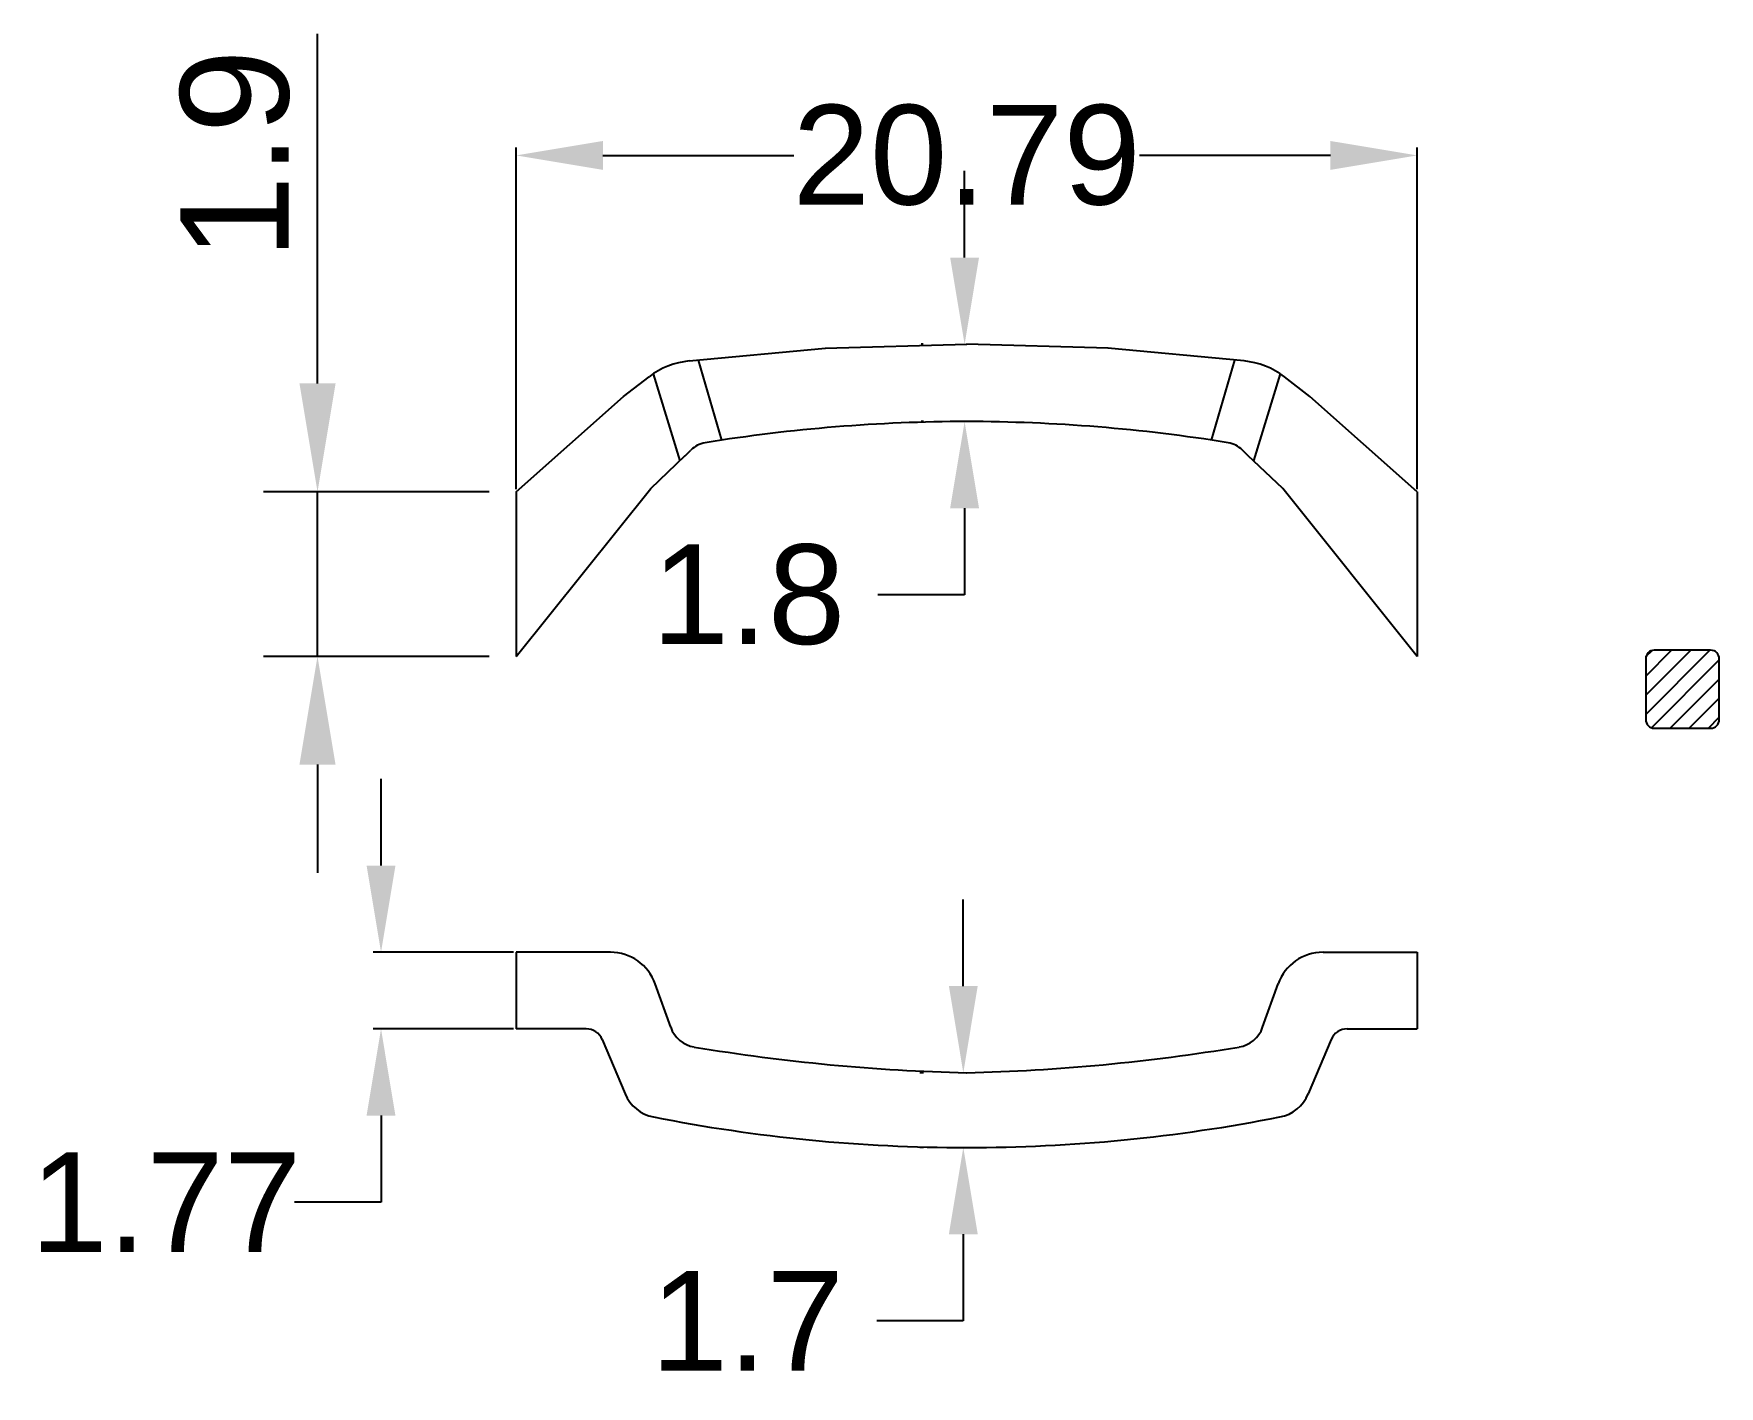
# Model space of a CAD drawing. Header units: millimetres. Extents: x 2538.8 to 2577.7, y 1819.5 to 1850.8.
import ezdxf

# ---------------------------------------------------------------- set-up
doc = ezdxf.new("R2010")
doc.units = ezdxf.units.MM
doc.layers.add('Dimension', color=3, linetype='Continuous')
doc.styles.get("Standard").update_dxf_attribs({"font": 'arial.ttf'})
doc.styles.add('样式 1', font='romant.shx')
doc.dimstyles.new('ISO-25$0', dxfattribs={"dimtxt": 2.5, "dimasz": 2.5, "dimexe": 0.5, "dimexo": 1, "dimgap": 1, "dimtad": 0, "dimtih": 1, "dimtoh": 1, "dimdec": 1, "dimzin": 10, "dimdsep": 46, "dimlunit": 6, "dimtxsty": '样式 1', "dimcen": 0, "dimclrd": 256, "dimclre": 256, "dimclrt": 7, "dimazin": 0, "dimtfac": 1, "dimtdec": 1, "dimtofl": 0, "dimtmove": 0, "dimatfit": 0, "dimfxl": 1, "dimtolj": 1, "dimtzin": 10, "dimarcsym": 0})
doc.dimstyles.new('Standard$0', dxfattribs={"dimtxt": 2.3, "dimasz": 2, "dimexe": 1, "dimexo": 1, "dimgap": 1, "dimtad": 0, "dimtih": 1, "dimtoh": 1, "dimdec": 1, "dimzin": 0, "dimdsep": 46, "dimtxsty": 'Standard', "dimcen": 0, "dimclrd": 4, "dimclre": 4, "dimclrt": 4, "dimadec": 1, "dimazin": 0, "dimtfac": 1, "dimtdec": 1, "dimtofl": 0, "dimtmove": 0, "dimatfit": 0, "dimfxl": 1, "dimtolj": 1, "dimtzin": 0, "dimarcsym": 0})

# ---------------------------------------------------------------- blocks, each defined once
blk = doc.blocks.new('*D7')
at = {"layer": 'Defpoints', "color": 0, "transparency": 16777216}
for p in [(2545.337, 1840.184), (2549.925, 1840.184), (2549.925, 1836.387)]:
    blk.add_point(p, dxfattribs=at)
at = {"layer": 'Dimension', "color": 0, "lineweight": -2, "transparency": 16777216}
for p, q in [((2545.337, 1842.684), (2545.337, 1850.756)), ((2549.3, 1840.184), (2544.087, 1840.184)), ((2545.337, 1836.387), (2545.337, 1840.184)), ((2549.3, 1836.387), (2544.087, 1836.387)), ((2545.337, 1833.887), (2545.337, 1831.387))]:
    blk.add_line(p, q, dxfattribs=at)
at = {"layer": 'Dimension', "color": 0, "transparency": 16777216}
for points in [[(2544.92, 1842.684), (2545.754, 1842.684), (2545.337, 1840.184)], [(2544.92, 1833.887), (2545.754, 1833.887), (2545.337, 1836.387)]]:
    blk.add_solid(points, dxfattribs=at)
at = {"layer": 'Dimension', "color": 0, "transparency": 16777216, "insert": (2543.436, 1847.97), "char_height": 2.5, "attachment_point": 5, "rotation": 90}
blk.add_mtext('1.9', dxfattribs=at)
blk = doc.blocks.new('*D8')
at = {"color": 0, "lineweight": -2, "transparency": 16777216}
for p, q in [((2546.803, 1831.558), (2546.803, 1833.558)), ((2549.863, 1829.558), (2546.623, 1829.558)), ((2549.863, 1827.789), (2546.623, 1827.789)), ((2546.803, 1825.789), (2546.803, 1823.789)), ((2546.803, 1823.789), (2544.803, 1823.789))]:
    blk.add_line(p, q, dxfattribs=at)
at = {"color": 0, "transparency": 16777216}
for points in [[(2546.47, 1831.558), (2547.136, 1831.558), (2546.803, 1829.558)], [(2546.47, 1825.789), (2547.136, 1825.789), (2546.803, 1827.789)]]:
    blk.add_solid(points, dxfattribs=at)
at = {"layer": 'Defpoints', "color": 0, "transparency": 16777216}
for p in [(2549.925, 1829.558), (2546.803, 1827.789), (2549.925, 1827.789)]:
    blk.add_point(p, dxfattribs=at)
at = {"color": 0, "lineweight": 9, "transparency": 16777216, "insert": (2541.834, 1823.789), "char_height": 2.3, "attachment_point": 5}
blk.add_mtext('\\A1;1.77', dxfattribs=at)
blk = doc.blocks.new('*D9')
at = {"color": 0, "lineweight": -2, "transparency": 16777216}
for p, q in [((2549.925, 1840.247), (2549.925, 1848.127)), ((2551.925, 1847.947), (2556.33, 1847.947)), ((2568.72, 1847.947), (2564.315, 1847.947)), ((2570.72, 1840.247), (2570.72, 1848.127))]:
    blk.add_line(p, q, dxfattribs=at)
at = {"color": 0, "transparency": 16777216}
for points in [[(2551.925, 1848.28), (2551.925, 1847.614), (2549.925, 1847.947)], [(2568.72, 1848.28), (2568.72, 1847.614), (2570.72, 1847.947)]]:
    blk.add_solid(points, dxfattribs=at)
at = {"layer": 'Defpoints', "color": 0, "transparency": 16777216}
for p in [(2570.72, 1847.947), (2549.925, 1840.184), (2570.72, 1840.184)]:
    blk.add_point(p, dxfattribs=at)
at = {"color": 0, "lineweight": 9, "transparency": 16777216, "insert": (2560.323, 1847.947), "char_height": 2.3, "attachment_point": 5}
blk.add_mtext('\\A1;20.79', dxfattribs=at)
blk = doc.blocks.new('*D10')
at = {"color": 3, "lineweight": -2, "ltscale": 1000, "transparency": 16777216}
for p, q in [((2560.245, 1828.778), (2560.245, 1830.778)), ((2559.323, 1826.778), (2559.245, 1826.778)), ((2559.327, 1825.051), (2559.245, 1825.051)), ((2560.245, 1823.051), (2560.245, 1821.051)), ((2560.245, 1821.051), (2558.245, 1821.051))]:
    blk.add_line(p, q, dxfattribs=at)
at = {"color": 3, "ltscale": 1000, "transparency": 16777216}
for points in [[(2559.912, 1828.778), (2560.578, 1828.778), (2560.245, 1826.778)], [(2559.912, 1823.051), (2560.578, 1823.051), (2560.245, 1825.051)]]:
    blk.add_solid(points, dxfattribs=at)
at = {"layer": 'Defpoints', "color": 0, "ltscale": 1000, "transparency": 16777216}
for p in [(2560.323, 1826.778), (2560.245, 1825.051), (2560.327, 1825.051)]:
    blk.add_point(p, dxfattribs=at)
at = {"color": 3, "ltscale": 1000, "transparency": 16777216, "insert": (2555.26, 1821.051), "char_height": 2.3, "attachment_point": 5}
blk.add_mtext('\\A1;1.7', dxfattribs=at)
blk = doc.blocks.new('*D11')
at = {"color": 3, "lineweight": -2, "ltscale": 1000, "transparency": 16777216}
for p, q in [((2560.275, 1845.589), (2560.275, 1847.589)), ((2559.32, 1843.589), (2559.275, 1843.589)), ((2559.323, 1841.805), (2559.275, 1841.805)), ((2560.275, 1839.805), (2560.275, 1837.805)), ((2560.275, 1837.805), (2558.275, 1837.805))]:
    blk.add_line(p, q, dxfattribs=at)
at = {"color": 3, "ltscale": 1000, "transparency": 16777216}
for points in [[(2559.941, 1845.589), (2560.608, 1845.589), (2560.275, 1843.589)], [(2559.941, 1839.805), (2560.608, 1839.805), (2560.275, 1841.805)]]:
    blk.add_solid(points, dxfattribs=at)
at = {"layer": 'Defpoints', "color": 0, "ltscale": 1000, "transparency": 16777216}
for p in [(2560.32, 1843.589), (2560.275, 1841.805), (2560.323, 1841.805)]:
    blk.add_point(p, dxfattribs=at)
at = {"color": 3, "ltscale": 1000, "transparency": 16777216, "insert": (2555.287, 1837.805), "char_height": 2.3, "attachment_point": 5}
blk.add_mtext('\\A1;1.8', dxfattribs=at)

msp = doc.modelspace()

# ---------------------------------------------------------------- hatches: boundary and pattern name
at = {"ltscale": 3000}
h = msp.add_hatch(dxfattribs=at)
h.set_pattern_fill('ANSI31', color=1, scale=2.5)
h.set_pattern_definition([(45, (1716.46775, 1933.20572), (-0.22097087, 0.22097087), [])])
h.paths.add_polyline_path([(2577.697, 1836.329, 0.414214), (2577.497, 1836.529), (2576.197, 1836.529, 0.414214), (2575.997, 1836.329), (2575.997, 1834.929, 0.414214), (2576.197, 1834.729), (2577.497, 1834.729, 0.414214), (2577.697, 1834.929)])

# ---------------------------------------------------------------- linework, layer by layer
for p, q in [((2553.918, 1843.203), (2557.065, 1843.501)), ((2554.67, 1841.376), (2554.132, 1843.223)), ((2557.059, 1843.5), (2560.326, 1843.589)), ((2563.587, 1843.5), (2560.32, 1843.589)), ((2566.728, 1843.203), (2563.58, 1843.501)), ((2565.975, 1841.376), (2566.514, 1843.223)), ((2552.402, 1842.386), (2552.99, 1842.838)), ((2553.086, 1842.907), (2553.704, 1840.901)), ((2567.559, 1842.907), (2566.942, 1840.901)), ((2568.243, 1842.386), (2567.656, 1842.838)), ((2549.925, 1840.184), (2552.402, 1842.386)), ((2570.72, 1840.184), (2568.243, 1842.386)), ((2553.028, 1840.261), (2553.828, 1841.019)), ((2553.826, 1841.017), (2553.957, 1841.148)), ((2566.819, 1841.017), (2566.689, 1841.148)), ((2567.618, 1840.261), (2566.817, 1841.019)), ((2549.925, 1836.387), (2553.028, 1840.261)), ((2549.925, 1840.184), (2549.925, 1836.387)), ((2570.72, 1836.387), (2567.618, 1840.261)), ((2570.72, 1840.184), (2570.72, 1836.387)), ((2575.997, 1836.329), (2575.997, 1834.929)), ((2577.497, 1836.529), (2576.197, 1836.529)), ((2577.697, 1834.929), (2577.697, 1836.329)), ((2576.197, 1834.729), (2577.497, 1834.729)), ((2552.097, 1829.558), (2549.925, 1829.558)), ((2549.925, 1829.558), (2549.925, 1827.789)), ((2568.549, 1829.558), (2570.72, 1829.558)), ((2570.72, 1829.558), (2570.72, 1827.789)), ((2553.49, 1827.826), (2553.133, 1828.828)), ((2567.155, 1827.826), (2567.513, 1828.828)), ((2551.54, 1827.789), (2549.925, 1827.789)), ((2569.106, 1827.789), (2570.72, 1827.789)), ((2551.908, 1827.544), (2552.436, 1826.29)), ((2568.737, 1827.544), (2568.209, 1826.29))]:
    msp.add_line(p, q)
for centre, radius, start, end in [((2554.087, 1841.411), 1.8, 95.4038, 127.5686), ((2566.559, 1841.411), 1.8, 52.4314, 84.5962), ((2560.37, 1803.677), 38.128, 90.0711, 99.1826), ((2560.276, 1803.677), 38.128, 80.8174, 89.9289), ((2554.381, 1840.724), 0.6, 99.1826, 135), ((2566.264, 1840.724), 0.6, 45, 80.8174), ((2576.197, 1836.329), 0.2, 90, 180), ((2577.497, 1836.329), 0.2, 0, 90), ((2576.197, 1834.929), 0.2, 180, 270), ((2577.497, 1834.929), 0.2, 270, 0), ((2552.097, 1828.458), 1.1, 19.6538, 90), ((2568.549, 1828.458), 1.1, 90, 160.3462), ((2551.54, 1827.389), 0.4, 22.8337, 90), ((2554.149, 1828.062), 0.7, 199.6538, 260.5713), ((2566.496, 1828.062), 0.7, 279.4287, 340.3462), ((2569.106, 1827.389), 0.4, 90, 157.1663), ((2561.381, 1871.61), 44.845, 260.5713, 268.6476), ((2559.264, 1871.61), 44.845, 271.3524, 279.4287), ((2553.266, 1826.639), 0.9, 202.8337, 258.8468), ((2567.38, 1826.639), 0.9, 281.1532, 337.1663), ((2560.318, 1862.41), 37.359, 258.8468, 270.0071), ((2560.327, 1862.41), 37.359, 269.9929, 281.1532)]:
    msp.add_arc(centre, radius, start, end)

# ---------------------------------------------------------------- dimensions: what is measured, and where the dimension line sits
at = {"color": 3, "lineweight": 9}
dim = msp.add_linear_dim(base=(2570.7202, 1847.9471), p1=(2549.9254, 1840.1842), p2=(2570.7202, 1840.1842), dimstyle='Standard$0', override={"dimexe": 0.18, "dimexo": 0.0625, "dimgap": 0.09, "dimdec": 2, "dimcen": 0.09, "dimclrd": 0, "dimclre": 0, "dimclrt": 0, "dimtdec": 2, "dimatfit": 3, "dimfxl": 1.25}, dxfattribs=at)
dim.commit()
dim.dimension.update_dxf_attribs({"geometry": '*D9', "text_midpoint": (2560.3228, 1847.9471)})
at = {"color": 1, "ltscale": 1000}
for base, p1, p2, picture, middle in [((2560.275, 1841.805), (2560.32, 1843.589), (2560.323, 1841.805), '*D11', (2555.287, 1837.805)), ((2560.245, 1825.051), (2560.323, 1826.778), (2560.327, 1825.051), '*D10', (2555.26, 1821.051))]:
    dim = msp.add_linear_dim(base=base, p1=p1, p2=p2, angle=90, dimstyle='Standard$0', override={"dimclrd": 3, "dimclre": 3, "dimclrt": 3, "dimfxl": 1.25, "dimarcsym": 2}, dxfattribs=at)
    dim.commit()
    dim.dimension.update_dxf_attribs({"geometry": picture, "text_midpoint": middle})
at = {"color": 3, "lineweight": 9}
dim = msp.add_linear_dim(base=(2546.803, 1827.789), p1=(2549.925, 1829.558), p2=(2549.925, 1827.789), angle=90, dimstyle='Standard$0', override={"dimexe": 0.18, "dimexo": 0.0625, "dimgap": 0.09, "dimdec": 2, "dimcen": 0.09, "dimclrd": 0, "dimclre": 0, "dimclrt": 0, "dimtdec": 2, "dimatfit": 3, "dimfxl": 1.25}, dxfattribs=at)
dim.commit()
dim.dimension.update_dxf_attribs({"geometry": '*D8', "text_midpoint": (2541.834, 1823.789)})
at = {"layer": 'Dimension'}
dim = msp.add_linear_dim(base=(2545.337, 1840.184), p1=(2549.925, 1836.387), p2=(2549.925, 1840.184), angle=90, dimstyle='ISO-25$0', override={"dimexe": 1.25, "dimexo": 0.625, "dimgap": 0.625, "dimtad": 1, "dimtih": 0, "dimtoh": 0, "dimdec": 2, "dimlfac": 0.5, "dimzin": 8, "dimlunit": 2, "dimtxsty": 'Standard', "dimcen": 2.5, "dimclrd": 0, "dimclre": 0, "dimclrt": 0, "dimadec": 0, "dimtdec": 2, "dimtofl": 1, "dimatfit": 3, "dimtolj": 0, "dimtzin": 8}, dxfattribs=at)
dim.commit()
dim.dimension.update_dxf_attribs({"geometry": '*D7', "text_midpoint": (2543.436, 1847.97)})

doc.saveas('drawing.dxf')
